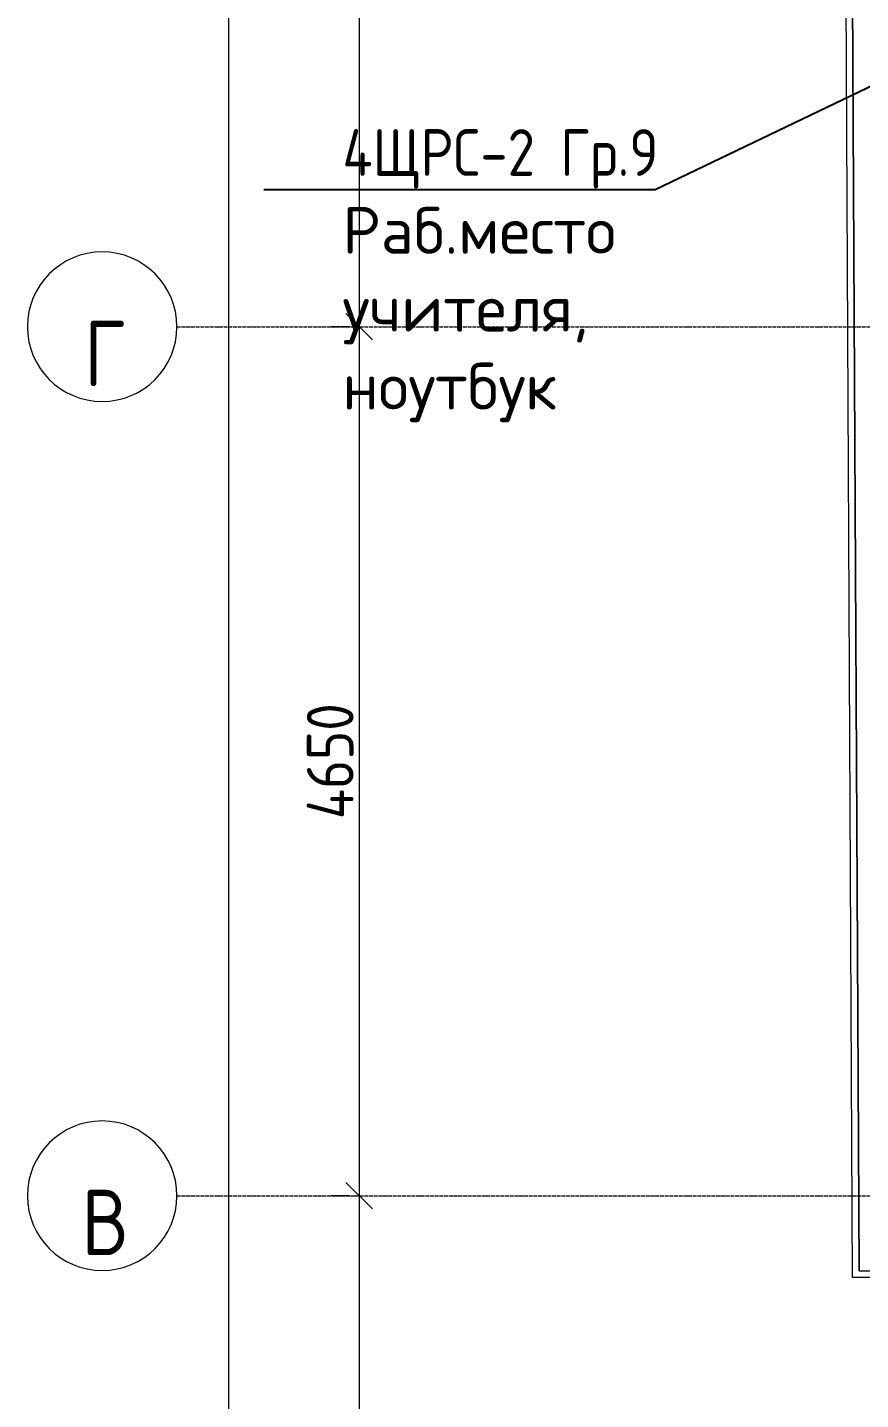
# Model space of a CAD drawing. Header units: millimetres. Extents: x -32 to 417638015, y -35 to 175284279.
# Drawn here: x 1284248 to 1288707, y 59058 to 66400 of the extents above; entities that cross this region are included whole.
import ezdxf
from ezdxf import colors
from ezdxf.entities.mleader import LeaderData, LeaderLine
from ezdxf.math import Vec2, Vec3

# ---------------------------------------------------------------- set-up
doc = ezdxf.new("R2010")
doc.units = ezdxf.units.MM
doc.linetypes.add('ADSK_Линия сетки', pattern=[25, 20, -2.5, 0, -2.5])
doc.layers.add('_ЭМ_Надписи', color=7, linetype='Continuous')
for name, color, linetype, lineweight in [('Оси', 253, 'Continuous', 9), ('Размеры', 7, 'Continuous', 9), ('Стены наружные', 7, 'Continuous', 18), ('ШТРИХОВКА', 252, 'Continuous', 15)]:
    doc.layers.add(name, color=color, linetype=linetype, lineweight=lineweight)
doc.styles.add('GOST Common', font='GOST_Common.ttf', dxfattribs={"width": 0.9, "height": 350})
doc.styles.add('GOST Common_1', font='GOST_Common.ttf', dxfattribs={"width": 0.9, "height": 250})
doc.styles.add('ЭОМ', font='isocpeur.ttf', dxfattribs={"width": 0.85, "height": 250})
doc.dimstyles.new('ADSK_Основной_2_5_мм', dxfattribs={"dimscale": 304.8, "dimtxt": 251.428749, "dimasz": 0.463911, "dimexe": 0.492126, "dimexo": 0.492126, "dimgap": 0.098425, "dimtad": 1, "dimrnd": 0.01, "dimdsep": 46, "dimtxsty": 'GOST Common_1', "dimblk1": 'OBLIQUE', "dimblk2": 'OBLIQUE', "dimsah": 1, "dimcen": 0.09, "dimdle": 0.492126, "dimazin": 2, "dimtfac": 1, "dimtdec": 4, "dimtix": 1, "dimtmove": 0, "dimatfit": 3, "dimfxl": 1, "dimtvp": 1, "dimtolj": 1, "dimtzin": 0, "dimlwd": 20, "dimlwe": 20, "dimarcsym": 2})

# ---------------------------------------------------------------- blocks, each defined once
blk = doc.blocks.new('_Oblique')
at = {"color": 0, "linetype": 'ByBlock', "lineweight": -2}
blk.add_line((-0.5, -0.5), (0.5, 0.5), dxfattribs=at)
blk = doc.blocks.new('*D283')
at = {"layer": 'Defpoints', "color": 0, "transparency": 16777216}
for p in [(-9677, 43374.5), (-9777, 324.5), (-9677, 324.5)]:
    blk.add_point(p, dxfattribs=at)
at = {"layer": 'Размеры', "color": 0, "lineweight": 20, "transparency": 16777216}
for p, q in [((-9777, 43524.5), (-9777, 174.5)), ((-9827, 43374.5), (-9927, 43374.5)), ((-9827, 324.5), (-9927, 324.5))]:
    blk.add_line(p, q, dxfattribs=at)
at = {"layer": 'Размеры', "color": 0, "lineweight": 20, "transparency": 16777216, "xscale": 141.4, "yscale": 141.4, "zscale": 141.4}
for p, rotation in [((-9777, 43374.5), 90), ((-9777, 324.5), 270)]:
    blk.add_blockref('_Oblique', p, dxfattribs=dict(at, rotation=rotation))
at = {"layer": 'Размеры', "color": 0, "lineweight": 20, "transparency": 16777216, "insert": (-9932, 21849.5), "char_height": 250, "width": 971.623, "attachment_point": 5, "rotation": 90, "style": 'GOST Common_1'}
blk.add_mtext('\\A1;43050', dxfattribs=at)
blk = doc.blocks.new('*D286')
at = {"layer": 'Defpoints', "color": 0, "transparency": 16777216}
for p in [(-8977, 20574.5), (-9077, 13274.5), (-8977, 13274.5)]:
    blk.add_point(p, dxfattribs=at)
at = {"layer": 'Размеры', "color": 0, "lineweight": 20, "transparency": 16777216}
for p, q in [((-9077, 20724.5), (-9077, 13124.5)), ((-9127, 20574.5), (-9227, 20574.5)), ((-9127, 13274.5), (-9227, 13274.5))]:
    blk.add_line(p, q, dxfattribs=at)
at = {"layer": 'Размеры', "color": 0, "lineweight": 20, "transparency": 16777216, "xscale": 141.4, "yscale": 141.4, "zscale": 141.4}
for p, rotation in [((-9077, 20574.5), 90), ((-9077, 13274.5), 270)]:
    blk.add_blockref('_Oblique', p, dxfattribs=dict(at, rotation=rotation))
at = {"layer": 'Размеры', "color": 0, "lineweight": 20, "transparency": 16777216, "insert": (-9232, 16924.5), "char_height": 250, "width": 756.843, "attachment_point": 5, "rotation": 90, "style": 'GOST Common_1'}
blk.add_mtext('\\A1;7300', dxfattribs=at)
blk = doc.blocks.new('*D287')
at = {"layer": 'Defpoints', "color": 0, "transparency": 16777216}
for p in [(-8977, 13274.5), (-9077, 8624.5), (-8977, 8624.5)]:
    blk.add_point(p, dxfattribs=at)
at = {"layer": 'Размеры', "color": 0, "lineweight": 20, "transparency": 16777216}
for p, q in [((-9077, 13424.5), (-9077, 8474.5)), ((-9127, 13274.5), (-9227, 13274.5)), ((-9127, 8624.5), (-9227, 8624.5))]:
    blk.add_line(p, q, dxfattribs=at)
at = {"layer": 'Размеры', "color": 0, "lineweight": 20, "transparency": 16777216, "xscale": 141.4, "yscale": 141.4, "zscale": 141.4}
for p, rotation in [((-9077, 13274.5), 90), ((-9077, 8624.5), 270)]:
    blk.add_blockref('_Oblique', p, dxfattribs=dict(at, rotation=rotation))
at = {"layer": 'Размеры', "color": 0, "lineweight": 20, "transparency": 16777216, "insert": (-9232, 10949.5), "char_height": 250, "width": 782.412, "attachment_point": 5, "rotation": 90, "style": 'GOST Common_1'}
blk.add_mtext('\\A1;4650', dxfattribs=at)
blk = doc.blocks.new('*D288')
at = {"layer": 'Defpoints', "color": 0, "transparency": 16777216}
for p in [(-8977, 8624.5), (-9077, 2124.5), (-8977, 2124.5)]:
    blk.add_point(p, dxfattribs=at)
at = {"layer": 'Размеры', "color": 0, "lineweight": 20, "transparency": 16777216}
for p, q in [((-9077, 8774.5), (-9077, 1974.5)), ((-9127, 8624.5), (-9227, 8624.5)), ((-9127, 2124.5), (-9227, 2124.5))]:
    blk.add_line(p, q, dxfattribs=at)
at = {"layer": 'Размеры', "color": 0, "lineweight": 20, "transparency": 16777216, "xscale": 141.4, "yscale": 141.4, "zscale": 141.4}
for p, rotation in [((-9077, 8624.5), 90), ((-9077, 2124.5), 270)]:
    blk.add_blockref('_Oblique', p, dxfattribs=dict(at, rotation=rotation))
at = {"layer": 'Размеры', "color": 0, "lineweight": 20, "transparency": 16777216, "insert": (-9232, 5374.5), "char_height": 250, "width": 756.843, "attachment_point": 5, "rotation": 90, "style": 'GOST Common_1'}
blk.add_mtext('\\A1;6500', dxfattribs=at)
blk = doc.blocks.new('План 4 этажа')
at = {"layer": 'Оси', "color": 8, "linetype": 'ADSK_Линия сетки'}
for p, q in [((-10052.178, 13274.489), (56511.792, 13274.489)), ((-10052.178, 8624.489), (56511.792, 8624.489))]:
    blk.add_line(p, q, dxfattribs=at)
at = {"layer": 'Оси', "color": 8, "lineweight": 20}
for centre, start, end in [((-10452.178, 13274.489), 90, 270), ((-10452.178, 13274.489), 270, 90), ((-10452.178, 8624.489), 90, 270), ((-10452.178, 8624.489), 270, 90)]:
    blk.add_arc(centre, 400, start, end, dxfattribs=at)
at = {"layer": 'Стены наружные', "color": 8}
for p, q in [((-6401.119, 8222.492), (-6464.987, 20667.23)), ((-6464.987, 20667.23), (-6401.119, 8222.492)), ((-6435.94, 8187.492), (-6499.501, 20572.479)), ((-6079.633, 8187.492), (-6435.94, 8187.492)), ((-6401.119, 8222.492), (-6079.508, 8222.492))]:
    blk.add_line(p, q, dxfattribs=at)
at = {"layer": 'Оси', "color": 8, "char_height": 350, "attachment_point": 5, "line_spacing_factor": 1.022766, "style": 'GOST Common'}
for s, insert, width in [('\\pxqc,t0.25714,0.51429,0.77143,1.02857,1.28571,1.54286,1.8,2.05714,2.31429,2.57143,2.82857,3.08571,3.34286,3.6,3.85714,4.11429,4.37143,4.62857,4.88571,5.14286,5.4,5.65714,5.91429,6.17143,6.42857,6.68571,6.94286,7.2,7.45714,7.71429,7.97143,8.22857;{Г}', (-10437.7, 13131.638), 232.2), ('\\pxqc,t0.25714,0.51429,0.77143,1.02857,1.28571,1.54286,1.8,2.05714,2.31429,2.57143,2.82857,3.08571,3.34286,3.6,3.85714,4.11429,4.37143,4.62857,4.88571,5.14286,5.4,5.65714,5.91429,6.17143,6.42857,6.68571,6.94286,7.2,7.45714,7.71429,7.97143,8.22857;{В}', (-10437.25, 8481.638), 261.9)]:
    blk.add_mtext(s, dxfattribs=dict(at, insert=insert, width=width))
at = {"layer": 'Размеры', "color": 8, "lineweight": 20}
for base, p1, p2, override, picture, middle in [((-9777.024, 324.489), (-9677.039, 43374.489), (-9677.039, 324.489), {"dimpost": '<>', "dimfxl": 43050}, '*D283', (-9932.024, 21849.489)), ((-9077.024, 13274.489), (-8977.039, 20574.489), (-8977.039, 13274.489), {"dimpost": '<>', "dimfxl": 7300}, '*D286', (-9232.024, 16924.489)), ((-9077.024, 8624.489), (-8977.039, 13274.489), (-8977.039, 8624.489), {"dimpost": '<>', "dimfxl": 4650}, '*D287', (-9232.024, 10949.489)), ((-9077.024, 2124.489), (-8977.039, 8624.489), (-8977.039, 2124.489), {"dimpost": '<>', "dimfxl": 6500}, '*D288', (-9232.024, 5374.489))]:
    dim = blk.add_linear_dim(base=base, p1=p1, p2=p2, angle=90, dimstyle='ADSK_Основной_2_5_мм', override=override, dxfattribs=at)
    dim.commit()
    dim.dimension.update_dxf_attribs({"geometry": picture, "text_midpoint": middle})

msp = doc.modelspace()

# ---------------------------------------------------------------- block references
at = {"layer": 'ШТРИХОВКА'}
msp.add_blockref('План 4 этажа', (1295100.3, 51524.3), dxfattribs=at)

# ---------------------------------------------------------------- leaders
at = {"layer": '_ЭМ_Надписи', "color": 7, "ltscale": 5}
ml = msp.add_multileader_mtext('Standard', dxfattribs=at)
ml.set_content('{\\fGOST Common|b0|i0|c0|p34;\\W0.9;\\C256;4\\fGOST Common|b0|i0|c204|p34;ЩРС\\fGOST Common|b0|i0|c0|p34;-2\\fISOCPEUR|b0|i0|c204|p34;\\W0.85; Гр.9\\P\\W1;\\C0;Раб.место учителя, ноутбук}', color=1, style='ЭОМ')
ml.set_leader_properties()
ml.build(insert=Vec2(0, 0))
ml.multileader.update_dxf_attribs({"text_left_attachment_type": 6, "text_right_attachment_type": 6, "dogleg_length": 0, "arrow_head_size": 200})
ctx = ml.context
ctx.base_point, ctx.char_height, ctx.arrow_head_size, ctx.landing_gap_size, ctx.plane_origin = Vec3(1285933.8, 65530.8, -64.3), 250, 200, 0, Vec3(1267697.7, 75336.9, -64.3)
ctx.left_attachment, ctx.right_attachment = 6, 6
notes = []
notes.append((ctx, [(1, (1, 1, 0), (1287607.6, 65530.8, -64.3), (-1, 0), 0, [(0, [(1289928.8, 66645.5, -64.3)], 0, [])])]))
ctx.mtext.insert, ctx.mtext.width, ctx.mtext.defined_height, ctx.mtext.flow_direction = Vec3(1285933.8, 65855.8, -64.3), 2073.809, 545.6, 5
for ctx, leaders in notes:
    for number, flags, end, landing, length, lines in leaders:
        leader = LeaderData()
        leader.index, (leader.has_last_leader_line, leader.has_dogleg_vector, leader.attachment_direction) = number, flags
        leader.last_leader_point, leader.dogleg_vector, leader.dogleg_length = Vec3(end), Vec3(landing), length
        for number, points, colour, breaks in lines:
            line = LeaderLine()
            line.index, line.vertices, line.color, line.breaks = number, Vec3.list(points), colors.encode_raw_color(colour), breaks
            leader.lines.append(line)
        ctx.leaders.append(leader)

doc.saveas('drawing.dxf')
